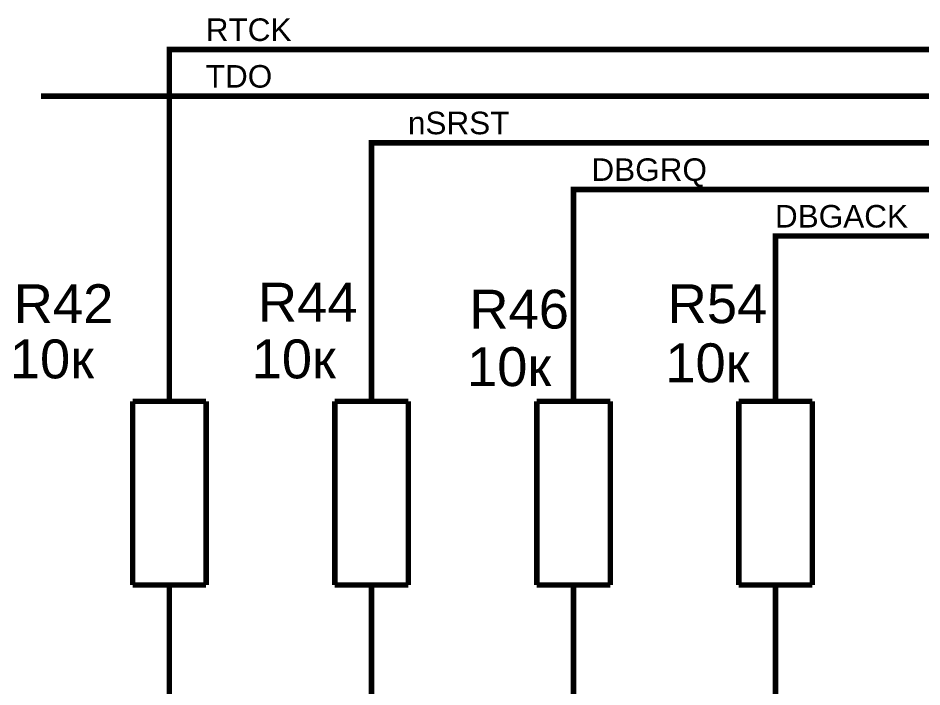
# Model space of a CAD drawing. Header units: millimetres. Extents: x 0 to 594, y 0 to 420.
# Drawn here: x 250.14 to 299.35, y 83.74 to 120.16 of the extents above; entities that cross this region are included whole.
import ezdxf

# ---------------------------------------------------------------- set-up
doc = ezdxf.new("R2010")
doc.units = ezdxf.units.MM
doc.layers.add('Sheet', color=255, linetype='Continuous')
doc.styles.get("Standard").update_dxf_attribs({"font": 'arial.ttf'})

msp = doc.modelspace()

# ---------------------------------------------------------------- linework, layer by layer
at = {"layer": 'Sheet', "color": 0, "const_width": 0.3}
for points in [[(296.989, 118.452), (258.383, 118.452), (258.383, 104.291)], [(304.609, 118.452), (296.989, 118.452)], [(296.989, 115.912), (251.387, 115.912)], [(304.609, 115.912), (296.989, 115.912)], [(296.989, 113.372), (269.389, 113.372), (269.389, 104.291)], [(304.609, 113.372), (296.989, 113.372)], [(296.989, 110.832), (280.385, 110.832), (280.385, 104.291)], [(304.609, 110.832), (296.989, 110.832)], [(296.989, 108.292), (291.38, 108.292), (291.38, 104.291)], [(304.609, 108.292), (296.989, 108.292)], [(258.383, 104.291), (258.383, 99.295)], [(258.383, 99.295), (258.383, 104.291)], [(269.389, 104.291), (269.389, 99.295)], [(269.389, 99.295), (269.389, 104.291)], [(280.385, 104.291), (280.385, 99.295)], [(280.385, 99.295), (280.385, 104.291)], [(291.38, 104.291), (291.38, 99.295)], [(291.38, 99.295), (291.38, 104.291)], [(256.383, 99.295), (256.383, 89.294)], [(256.383, 99.295), (260.383, 99.295)], [(260.383, 89.294), (260.383, 99.295)], [(267.389, 99.295), (267.389, 89.294)], [(267.389, 99.295), (271.389, 99.295)], [(271.389, 89.294), (271.389, 99.295)], [(278.385, 99.295), (278.385, 89.294)], [(278.385, 99.295), (282.385, 99.295)], [(282.385, 89.294), (282.385, 99.295)], [(289.38, 99.295), (289.38, 89.294)], [(289.38, 99.295), (293.381, 99.295)], [(293.381, 89.294), (293.381, 99.295)], [(260.383, 89.294), (256.383, 89.294)], [(258.383, 89.294), (258.383, 84.298)], [(258.383, 89.294), (258.383, 84.298)], [(271.389, 89.294), (267.389, 89.294)], [(269.389, 89.294), (269.389, 84.298)], [(269.389, 89.294), (269.389, 84.298)], [(282.385, 89.294), (278.385, 89.294)], [(280.385, 89.294), (280.385, 84.298)], [(280.385, 89.294), (280.385, 84.298)], [(293.381, 89.294), (289.38, 89.294)], [(291.38, 89.294), (291.38, 84.298)], [(291.38, 89.294), (291.38, 84.298)], [(258.383, 84.298), (258.383, 75.197), (280.385, 75.197), (280.385, 75.197), (280.385, 75.292), (291.38, 75.292), (291.38, 84.298)], [(269.389, 84.298), (269.389, 81.758)], [(280.385, 84.298), (280.385, 75.292)]]:
    msp.add_lwpolyline(points, dxfattribs=at)

# ---------------------------------------------------------------- texts
at = {"layer": 'Sheet', "color": 0}
for s, height, p in [('RTCK', 1.2277, (260.362, 118.917)), ('TDO', 1.2277, (260.362, 116.377)), ('nSRST', 1.2277, (271.368, 113.837)), ('DBGRQ', 1.2277, (281.358, 111.297)), ('DBGACK', 1.2277, (291.349, 108.757)), ('R42', 2.1167, (249.906, 103.55)), ('R44', 2.1167, (263.198, 103.635)), ('R46', 2.1167, (274.712, 103.254)), ('R54', 2.1167, (285.507, 103.55)), ('10к', 2.1167, (249.694, 100.544)), ('10к', 2.1167, (262.859, 100.544)), ('10к', 2.1167, (285.38, 100.333)), ('10к', 2.1167, (274.585, 100.121))]:
    msp.add_text(s, height=height, dxfattribs=at).set_placement(p)

doc.saveas('drawing.dxf')
